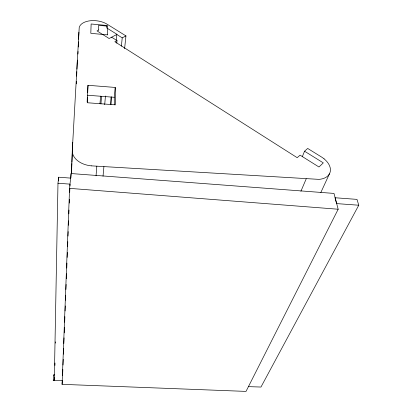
<?xml version="1.0" encoding="UTF-8"?>
<svg xmlns="http://www.w3.org/2000/svg" width="412" height="412" viewBox="0 0 412 412"><rect width="100%" height="100%" fill="white"/><g stroke="black" fill="none" stroke-linecap="round" stroke-linejoin="round"><path stroke-width="0.62" d="M107.486 34.866L107.542 25.523L91.129 23.994L90.805 33.346L107.486 34.855M62.135 380.652L53.241 380.364L53.241 380.096L54.307 380.132L54.533 377.526M53.704 375.172L53.704 374.905L54.765 374.935M54.307 380.132L57.984 183.252L58.633 177.212L70.627 178.102M54.951 365.418L54.997 362.998M55.383 343.103L55.409 341.862M58.556 180.956L58.633 177.212M87.143 102.094L87.329 97.103M87.983 85.294L87.344 102.748L115.36 104.849L115.236 87.447L87.983 85.294L87.54 92.746M62.078 384.339L69.582 188.361L71.075 173.545L333.993 193.413L338.17 209.234L246.021 391.4L62.078 384.339L62.408 380.595M62.598 375.626L62.84 369.409M63.01 365.017L63.232 359.29M63.433 354.202L63.649 348.526M63.845 343.505L64.061 337.861M64.257 332.855L64.473 327.231M64.669 322.236L64.885 316.596M65.106 310.957L65.297 305.936M65.518 300.281L65.714 295.203M65.935 289.492L66.131 284.419M66.353 278.744L66.548 273.728M66.765 268.078L66.96 263.062M67.177 257.412L67.372 252.391M67.594 246.742L67.784 241.726M68.006 236.061L68.176 231.621M68.423 225.282L68.593 220.842M68.866 213.864L69.01 210.063M69.283 203.106L69.427 199.31M69.7 192.352L69.844 188.557M69.942 186.028L70.014 184.128L57.984 183.252M70.9 177.989L71.075 173.545M71.369 173.782L72.352 149.376L79.217 27.583A15.229 8.534 6.9 0 1 79.64 26.358A17.392 9.759 7 0 1 79.84 25.982A16.712 9.373 7 0 1 107.125 24.215L125.954 35.901L124.599 48.704M71.528 172.494L71.894 163.487M71.945 162.199L72.311 153.197M72.363 151.91L72.754 142.264M76.328 83.868L76.436 81.298M76.658 76.158L76.843 71.662M76.951 69.092L77.332 60.095M77.956 54.06L78.064 51.49M78.259 46.989L78.476 41.849M78.584 39.274L78.888 32.203M72.352 149.376L72.285 150.725A23.448 16.027 5.7 0 0 72.306 151.786A20.193 13.797 5.5 0 0 89.96 165.686A21.213 14.482 5.5 0 0 91.608 165.861M99.977 103.762L100.574 96.166M100.93 103.994L101.537 96.387M96.042 175.8L96.82 166.19M104.71 104.622L105.446 96.017M53.241 380.364L53.704 374.905M103.026 176.207L103.912 166.618M116.194 40.881L116.792 34.479L122.225 37.858L125.954 35.901M110.39 104.736L111.111 97.047M110.983 104.535L111.709 96.861M116.776 43.147L117.018 40.592L111.611 37.204M114.309 104.751L114.268 97.289L115.236 87.447M121.385 46.159L122.225 37.858M302.362 156.57L304.54 151.214L307.682 148.444L321.499 156.998A20.482 13.174 20.7 0 1 324.043 158.805M300.914 191.235L306.224 178.818M320.824 192.517L329.466 173.823M358.759 205.222L336.589 203.6L335.044 197.75L356.993 199.382L358.759 205.222L260.971 387.043L248.493 386.641M117.018 40.592L114.845 41.73L297.196 157.693L300.065 155.159L318.976 166.994L323.302 162.879L304.54 151.214M87.395 95.229L114.268 97.289M91.608 165.866L319.017 179.375A19.276 12.386 20.7 0 0 324.028 158.816M69.582 188.361L338.17 209.234M106.79 26.09L106.775 27.98L117.034 34.356L109.123 38.512L97.026 30.915L98.823 30.004L98.489 29.973L98.586 25.328L106.79 26.09"/></g></svg>
